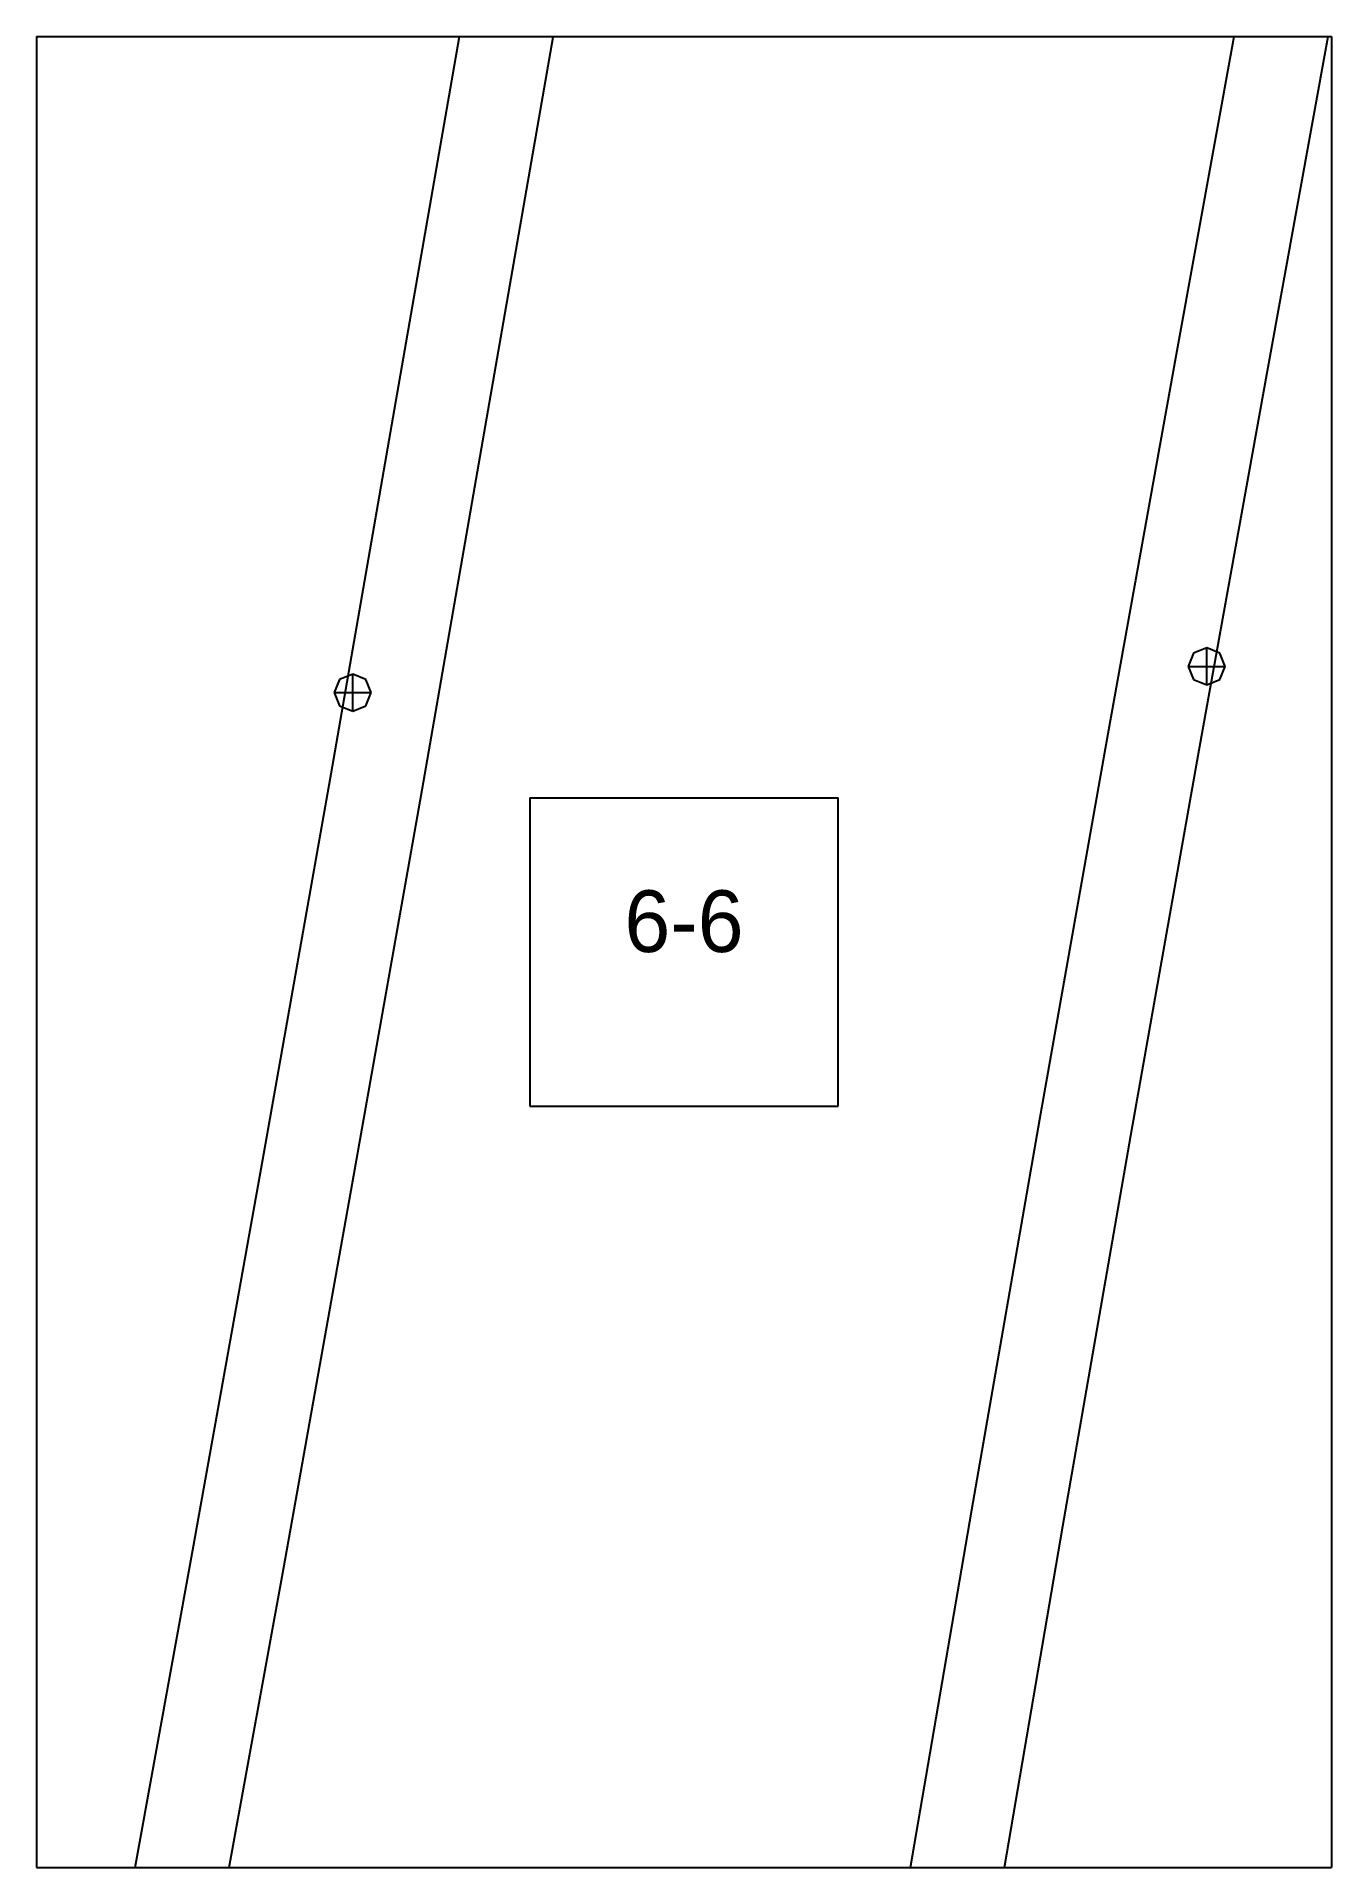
# Paper-space layout 'Plan 6-6' of a CAD drawing. Header units: metres, sheet in millimetres. Extents: x 0 to 210, y 0 to 297.
# The model-space entities are those that its viewports show. They can reach past a viewport. Long polylines and large blocks are cut down to what shows.
import ezdxf
from ezdxf.enums import TextEntityAlignment as Align

# ---------------------------------------------------------------- set-up
doc = ezdxf.new("R2010")
doc.units = ezdxf.units.M
for name, color, linetype in [('default', 7, 'Continuous'), ('TEXTLAYER', 7, 'Continuous'), ('VIEWPORTS', 7, 'Continuous')]:
    doc.layers.add(name, color=color, linetype=linetype)

msp = doc.modelspace()

# ---------------------------------------------------------------- linework, layer by layer
at = {"color": 9}
for p, q in [((1050, -1188), (1050, -1485)), ((1050, -1188), (1050, -1485)), ((1260, -1188), (1260, -1485)), ((1260, -1188), (1260, -1485)), ((840, -1485), (1050, -1485)), ((840, -1485), (1050, -1485)), ((1050, -1485), (1260, -1485)), ((1050, -1485), (1050, -1782)), ((1050, -1485), (1260, -1485)), ((1050, -1485), (1050, -1782)), ((1260, -1485), (1470, -1485)), ((1260, -1485), (1260, -1782)), ((1260, -1485), (1470, -1485)), ((1260, -1485), (1260, -1782)), ((1130, -1608.5), (1180, -1608.5)), ((1130, -1608.5), (1130, -1658.5)), ((1180, -1658.5), (1180, -1608.5)), ((1130, -1658.5), (1180, -1658.5)), ((840, -1782), (1050, -1782)), ((840, -1782), (1050, -1782)), ((1050, -1782), (1260, -1782)), ((1050, -1782), (1050, -2079)), ((1050, -1782), (1260, -1782)), ((1050, -1782), (1050, -2079)), ((1260, -1782), (1470, -1782)), ((1260, -1782), (1260, -2079)), ((1260, -1782), (1470, -1782)), ((1260, -1782), (1260, -2079))]:
    msp.add_line(p, q, dxfattribs=at)
at = {"layer": 'default', "color": 7, "linetype": 'Continuous'}
for p, q in [((1133.78, -1485.09), (1144.1, -1425.77)), ((1234.89, -1536.54), (1245.84, -1476.08)), ((1249.65, -1539.2), (1260.6, -1478.75)), ((1108.47, -1543.03), (1119, -1482.52)), ((1123.25, -1545.6), (1133.78, -1485.09)), ((1223.79, -1598.08), (1234.89, -1536.54)), ((1238.56, -1600.73), (1249.65, -1539.2)), ((1097.75, -1604.62), (1108.47, -1543.03)), ((1112.53, -1607.19), (1123.25, -1545.6)), ((1237.66, -1585.04), (1236.79, -1587.16)), ((1239.79, -1584.16), (1237.66, -1585.04)), ((1241.91, -1585.04), (1239.79, -1584.16)), ((1239.79, -1590.16), (1239.79, -1584.16)), ((1242.79, -1587.16), (1241.91, -1585.04)), ((1101.27, -1588.41), (1099.14, -1589.29)), ((1103.39, -1589.29), (1101.27, -1588.41)), ((1101.27, -1594.41), (1101.27, -1588.41)), ((1236.79, -1587.16), (1237.66, -1589.29)), ((1236.79, -1587.16), (1242.79, -1587.16)), ((1241.91, -1589.29), (1242.79, -1587.16)), ((1099.14, -1589.29), (1098.27, -1591.41)), ((1098.27, -1591.41), (1099.14, -1593.54)), ((1098.27, -1591.41), (1104.27, -1591.41)), ((1104.27, -1591.41), (1103.39, -1589.29)), ((1103.39, -1593.54), (1104.27, -1591.41)), ((1237.66, -1589.29), (1239.79, -1590.16)), ((1239.79, -1590.16), (1241.91, -1589.29)), ((1099.14, -1593.54), (1101.27, -1594.41)), ((1101.27, -1594.41), (1103.39, -1593.54)), ((1212.72, -1660.62), (1223.79, -1598.08)), ((1227.49, -1663.26), (1238.56, -1600.73)), ((1086.7, -1667.15), (1097.75, -1604.62)), ((1101.47, -1669.72), (1112.53, -1607.19)), ((1201.69, -1724), (1212.72, -1660.62)), ((1216.46, -1726.64), (1227.49, -1663.26)), ((1075.35, -1730.46), (1086.7, -1667.15)), ((1090.13, -1733.03), (1101.47, -1669.72)), ((1190.71, -1788.06), (1201.69, -1724)), ((1205.48, -1790.69), (1216.46, -1726.64)), ((1063.75, -1794.4), (1075.35, -1730.46)), ((1078.53, -1796.98), (1090.13, -1733.03))]:
    msp.add_line(p, q, dxfattribs=at)

# ---------------------------------------------------------------- texts
at = {"layer": 'TEXTLAYER', "color": 1}
msp.add_text('6-6', height=10, dxfattribs=at).set_placement((1155, -1633.5), align=Align.CENTER)

psp = doc.layouts.new('Plan 6-6')

# ---------------------------------------------------------------- viewports
at = {"layer": 'VIEWPORTS'}
psp.add_viewport(center=(105, 148.5), size=(210, 297), view_center_point=(1155, -1633.5), view_height=297, dxfattribs=at)

doc.saveas('drawing.dxf')
